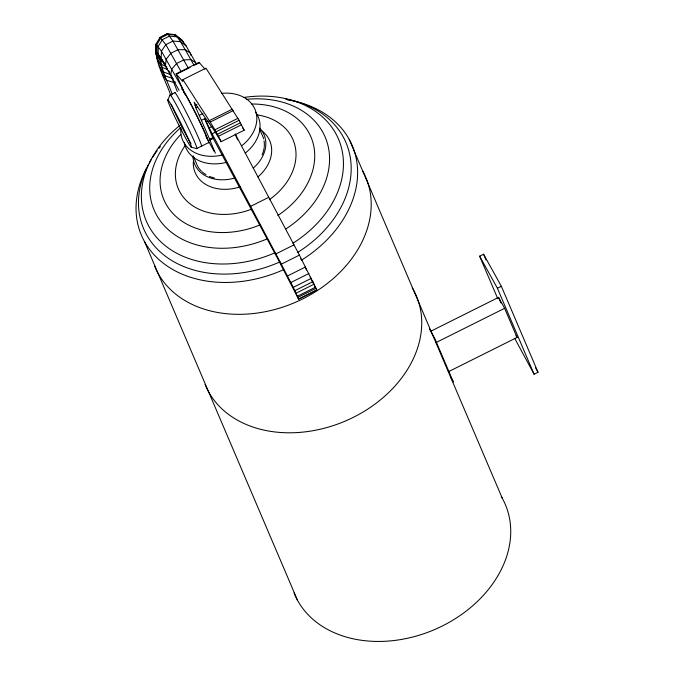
<?xml version="1.0" encoding="UTF-8"?>
<svg xmlns="http://www.w3.org/2000/svg" width="675" height="675" viewBox="0 0 675 675"><rect width="100%" height="100%" fill="white"/><g stroke="black" fill="none" stroke-linecap="round" stroke-linejoin="round"><path stroke-width="1.01" d="M235.221 134.055L299.43 255.108L316.794 290.039L298.645 299.185L278.26 259.681L213.823 139.463L212.937 137.995L209.782 139.573L195.885 107.789L194.13 102.161L213.275 129.06L221.172 141.691L244.19 130.199L239.06 120.302L205.943 68.158L182.917 79.65L182.689 81.464L176.091 73.845L199.108 62.353L205.048 69.204M298.645 299.185L293.271 287.356L281.306 264.161L212.161 133.81L204.694 118.665L201.538 120.243M167.754 100.263L169.923 95.116L174.96 92.61M183.254 89.927L161.426 51.157L155.976 44.196L156.187 48.457M170.977 95.791C165.907 81.523 157.832 67.795 155.95 52.599L155.976 44.196M180.976 40.112L181.997 40.213L186.182 46.043L196.678 64.437M177.103 73.87L189.996 67.433M194.594 65.138L199.201 62.834L199.108 62.353M195.033 105.494L196.872 104.574M195.885 107.789L197.733 106.869M199.243 115.374L202.922 113.535M206.288 122.057L208.102 121.154M209.275 120.673L232.293 109.181M182.917 79.65L210.187 122.091L233.204 110.59M209.149 127.87L211.866 126.512M210.187 122.091L214.92 129.786L237.946 118.285M212.161 133.81L215.781 131.996M214.92 129.786L216.034 131.794L239.06 120.302M216.034 131.794L217.392 134.308L240.41 122.816M215.393 153.174L209.545 139.328L213.224 137.489M209.832 140.13L213.519 138.291M217.392 134.308L218.43 136.291L241.448 124.791M191.202 147.226A26.468 1.342 63.5 0 0 176.243 114.083A26.468 1.342 63.5 0 0 171.475 109.704A26.468 1.342 63.5 0 0 191.202 147.226L196.619 148.593L208.786 142.526M250.636 206.347L268.768 197.294M275.873 253.918L293.996 244.865M281.306 264.161L299.43 255.108M287.44 275.991L305.573 266.937M290.815 282.53L308.948 273.476M293.271 287.356L311.394 278.302M294.891 290.655L313.023 281.602M296.089 293.178L314.221 284.124M297.481 296.19L315.613 287.137M297.97 297.346L316.102 288.293M298.662 299.093L316.794 290.039M497.762 298.671L479.63 256.171L483.57 254.197L501.356 286.284L538.026 372.262L534.085 374.228L514.654 338.276M534.085 374.228L497.407 288.259L501.356 286.284M430.768 331.248L498.563 297.388L504.613 308.315L517.042 337.441L448.301 371.773M435.873 342.638L504.613 308.315M175.601 82.063L173.661 82.485L166.556 80.165L162.346 74.588M181.997 40.213L175.078 34.661L167.181 33.75L159.756 37.724L167.181 33.75L168.058 34.298L172.943 41.091L188.266 68.091M177.339 91.606L172.032 78.241L164.843 75.718L160.532 69.871M167.543 69.517L162.059 67.357L157.587 61.045L157.511 58.143M166.75 66.597L161.257 64.37L156.752 57.94L156.659 55.004M163.274 62.134L160.515 60.995L155.993 54.489L155.68 44.592L160.059 37.311L165.822 44.651L181.136 71.643M162.312 59.974L160.473 59.206L155.95 52.599M162.548 59.653L160.718 58.877L156.212 52.237L158.203 54.219L165.097 64.463L158.203 54.219L158.178 46.406L162.397 39.639L169.518 36.087L177.28 36.863L183.229 41.732M162.464 60.615L161.393 59.299L160.473 59.206C161.831 71.525 168.067 82.772 172.285 94.281M195.682 62.64L190.848 59.619L180.537 41.614L175.913 35.176L168.058 34.298L160.937 37.851L156.811 44.719L156.98 52.709L161.393 59.299M186.182 46.043L180.537 41.614L172.943 41.091L165.822 44.651L161.426 51.157L161.156 58.539L179.128 90.408M174.791 35.058L177.879 37.581M175.078 34.661L181.238 39.741M159.072 65.829L163.485 71.955L170.75 74.689L172.032 78.241M173.205 78.789L170.665 75.136L171.745 69.162L176.622 63.492L183.743 59.94L190.848 59.619L193.852 65.036M167.653 69.069L165.4 65.753L166.185 59.24L170.885 53.249L178.006 49.697L185.287 49.697L190.426 53.258L190.873 55.249M242.612 127.676L244.19 130.199M168.784 70.723L169.771 72.487M479.63 256.171L497.407 288.259M535.486 367.681L538.026 372.262M516.029 335.627L517.042 337.441M429.41 328.852L434.919 338.791L453.33 381.957L450.326 376.532M205.976 136.595L214.144 151.343M300.729 258.829L301.641 260.558M305.227 267.435L306.534 269.975M310.188 277.121L313.942 284.479M218.43 136.291L221.172 141.691M314.407 285.398L316.777 290.132M483.57 254.197L486.042 259.993M498.563 297.388L500.968 303.033M349.177 139.295L502.284 498.268M259.715 129.406L261.714 134.106A35.893 27.371 -23.1 0 1 263.63 138.856M235.238 134.224L237.617 139.818M204.694 118.665L212.937 137.995M184.832 94.205L176.091 73.845M193.168 155.798L197.572 166.134A35.893 27.371 -23.1 0 0 201.344 171.079M144.484 241.507L297.599 600.48M264.06 140.864A35.893 27.371 -23.1 0 1 264.195 147.319M264.068 148.247A35.893 27.371 -23.1 0 1 262.136 154.845M214.312 177.981A35.893 27.371 -23.1 0 1 209.427 176.386M205.926 174.614A35.893 27.371 -23.1 0 1 202.112 171.796M221.788 93.336A39.31 29.978 -23.1 0 1 255.268 110.025A39.31 29.978 -23.1 0 1 241.971 145.564M222.801 154.896A39.31 29.978 -23.1 0 1 180.968 127.786M255.563 112.244A39.31 29.978 -23.1 0 1 245.194 153.124M226.032 162.456A39.31 29.978 -23.1 0 1 184.334 142.417M174.597 92.779A30.139 1.527 63.5 0 1 189.515 118.792A30.139 1.527 63.5 0 1 201.293 146.256M169.923 95.116A30.139 1.527 63.5 0 1 184.84 121.129A30.139 1.527 63.5 0 1 196.619 148.593M190.991 143.606A26.468 1.342 63.5 0 1 171.239 104.363M181.727 89.218A30.139 1.527 63.5 0 1 196.644 115.231A30.139 1.527 63.5 0 1 208.423 142.695M183.262 91.429A27.464 1.392 63.5 0 1 191.734 105.924M192.172 106.768A27.464 1.392 63.5 0 1 207.073 138.35M285.5 99.039A109.966 83.869 -23.1 0 1 350.975 163.097A109.966 83.869 -23.1 0 1 297.591 252.484M280.024 261.858A109.966 83.869 -23.1 0 1 166.067 256.694A109.966 83.869 -23.1 0 1 148.323 164.835M149.285 163.038A109.966 83.869 -23.1 0 1 151.327 159.469M152.415 157.697A109.966 83.869 -23.1 0 1 157.165 150.761M159.097 148.23A109.966 83.869 -23.1 0 1 160.422 146.576M243.397 97.529A104.465 79.675 -23.1 0 1 340.132 143.336A104.465 79.675 -23.1 0 1 292.967 243.211M275.434 252.568A104.465 79.675 -23.1 0 1 153.689 233.786A104.465 79.675 -23.1 0 1 180.039 125.305M246.274 99.36A92.973 70.909 -23.1 0 1 327.122 142.45A92.973 70.909 -23.1 0 1 285.955 228.901M267.376 238.798A92.973 70.909 -23.1 0 1 161.317 222.21A92.973 70.909 -23.1 0 1 180.74 127.642M251.648 104.026A79.954 60.978 -23.1 0 1 313.453 144.577A79.954 60.978 -23.1 0 1 277.838 215.502M260.373 224.783A79.954 60.978 -23.1 0 1 171.914 212.397A79.954 60.978 -23.1 0 1 180.832 134.426M287.212 99.79A114.547 87.362 -23.1 0 1 357.328 165.974A114.547 87.362 -23.1 0 1 301.818 259.934M283.686 269.629A114.547 87.362 -23.1 0 1 164.919 264.44A114.547 87.362 -23.1 0 1 146.23 168.792M501.255 496.479A114.547 87.362 -23.1 0 1 438.699 627.733A114.547 87.362 -23.1 0 1 294.03 592.987M256.812 114.834A62.37 47.562 -23.1 0 1 295.616 148.939A62.37 47.562 -23.1 0 1 269.241 199.758M251.328 209.275A62.37 47.562 -23.1 0 1 186.832 201.023A62.37 47.562 -23.1 0 1 185.22 145.513M262.136 131.051A40.542 30.915 -23.1 0 1 257.934 176.934M240.351 186.781A40.542 30.915 -23.1 0 1 193.278 162.025M259.689 128.081A37.699 28.755 -23.1 0 1 253.226 168.143M234.149 178.2A37.699 28.755 -23.1 0 1 192.932 156.372M362.762 171.163A114.547 87.362 -23.1 0 1 297.945 301.185A114.547 87.362 -23.1 0 1 154.507 265.874M412.265 287.837A114.547 87.362 -23.1 0 1 349.701 419.091A114.547 87.362 -23.1 0 1 205.04 384.345"/></g></svg>
